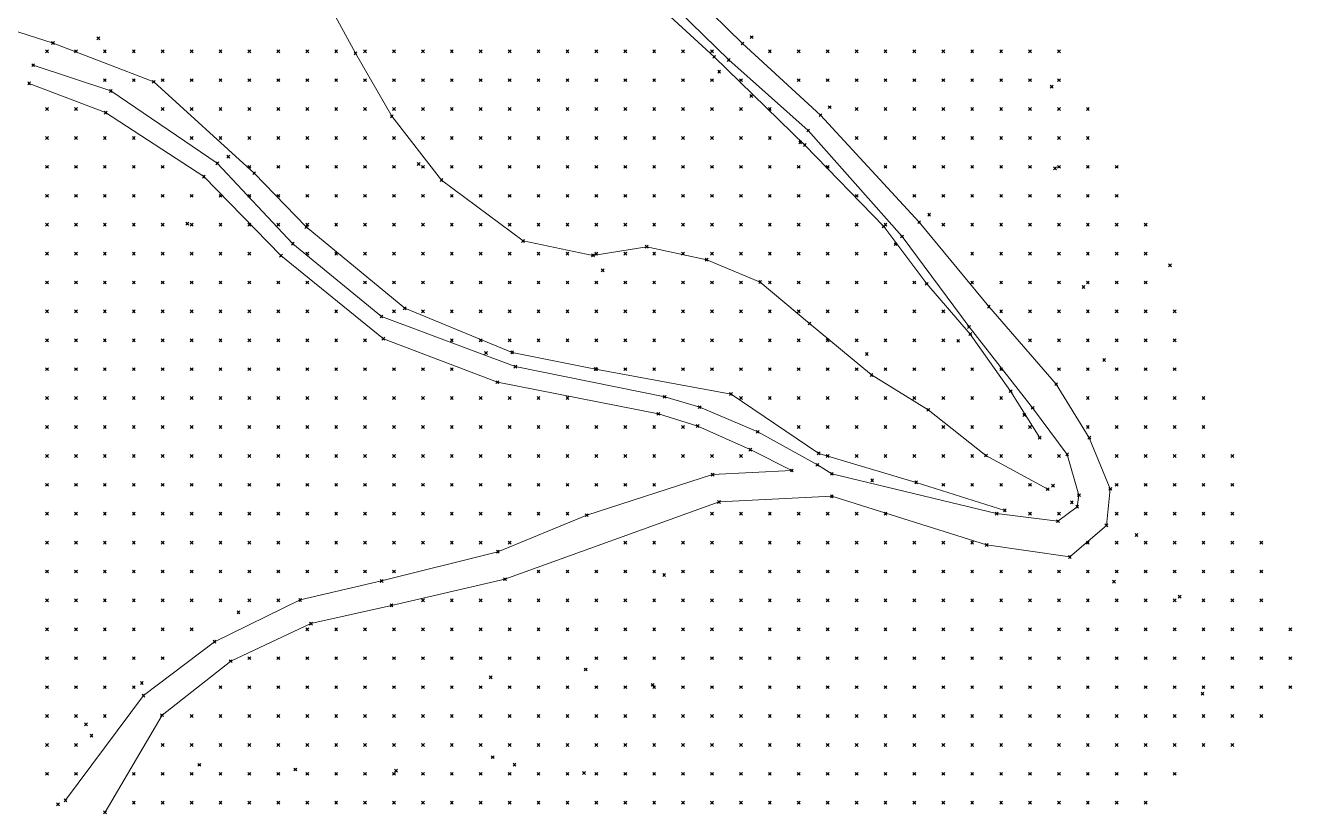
# Model space of a CAD drawing. Header units: metres. Extents: x 441556 to 446409, y 432338 to 461058.
# Drawn here: x 444885.1 to 445016.5, y 440485.5 to 440567.3 of the extents above; entities that cross this region are included whole.
import ezdxf

# ---------------------------------------------------------------- set-up
doc = ezdxf.new("R2010")
doc.units = ezdxf.units.M
doc.header["$MEASUREMENT"] = 0
doc.header["$PDMODE"] = 35
doc.header["$PDSIZE"] = 0.15
for name, color, linetype, lineweight in [('DTM-BRE-RevN_GRP_DRUM PIATRA', 2, 'Continuous', 0), ('DTM-BRE-RevN_GRP_TALUZ JOS', 2, 'Continuous', 0), ('DTM-BRE-RevN_GRP_TALUZ SUS', 2, 'Continuous', 0), ('DTM-NOK-RevN_LIDAR_co_lidar', 91, 'Continuous', 0), ('DTM-NOK-RevN_RTK', 32, 'Continuous', 0)]:
    doc.layers.add(name, color=color, linetype=linetype, lineweight=lineweight)

msp = doc.modelspace()

# ---------------------------------------------------------------- linework, layer by layer
at = {"layer": 'DTM-BRE-RevN_GRP_DRUM PIATRA'}
for p, q in [((444959.511, 440565.456, 402.762), (444951.606, 440573.229, 403.711)), ((444958.089, 440563.747, 402.652), (444950.11, 440571.562, 403.634)), ((444967.612, 440558.019, 401.572), (444959.511, 440565.456, 402.762)), ((444966.326, 440556.428, 401.479), (444958.089, 440563.747, 402.652)), ((444885.93, 440563.214, 389.221), (444893.983, 440560.537, 390.831)), ((444885.51, 440561.315, 389.415), (444893.443, 440558.292, 390.961)), ((444893.983, 440560.537, 390.831), (444905.028, 440553.027, 393.722)), ((444893.443, 440558.292, 390.961), (444903.637, 440551.639, 393.848)), ((444977.84, 440546.919, 400.774), (444967.612, 440558.019, 401.572)), ((444976.072, 440545.432, 400.728), (444966.326, 440556.428, 401.479)), ((444905.028, 440553.027, 393.722), (444912.86, 440544.684, 395.784)), ((444903.637, 440551.639, 393.848), (444911.627, 440543.441, 395.866)), ((444985.076, 440538.151, 400.563), (444977.84, 440546.919, 400.774)), ((444983.015, 440536.046, 400.607), (444976.072, 440545.432, 400.728)), ((444912.86, 440544.684, 395.784), (444922.069, 440537.126, 396.218)), ((444911.627, 440543.441, 395.866), (444922.264, 440534.821, 396.385)), ((444992.055, 440530.11, 400.904), (444985.076, 440538.151, 400.563)), ((444922.069, 440537.126, 396.218), (444935.943, 440531.927, 397.954)), ((444989.613, 440527.647, 400.793), (444983.015, 440536.046, 400.607)), ((444922.264, 440534.821, 396.385), (444934.092, 440530.309, 398)), ((444935.943, 440531.927, 397.954), (444951.444, 440528.792, 399.556)), ((444934.092, 440530.309, 398), (444950.79, 440527.021, 399.794)), ((444995.498, 440524.545, 400.795), (444992.055, 440530.11, 400.904)), ((444951.444, 440528.792, 399.556), (444955.08, 440527.714, 400.046)), ((444950.79, 440527.021, 399.794), (444954.876, 440525.753, 400.523)), ((444955.08, 440527.714, 400.046), (444961.098, 440525.16, 401.545)), ((444993.193, 440522.817, 400.515), (444989.613, 440527.647, 400.793)), ((444954.876, 440525.753, 400.523), (444960.322, 440523.311, 401.68)), ((444961.098, 440525.16, 401.545), (444967.289, 440521.733, 402.751)), ((444997.673, 440519.241, 400.622), (444995.498, 440524.545, 400.795)), ((444960.322, 440523.311, 401.68), (444964.638, 440521.151, 402.813)), ((444967.289, 440521.733, 402.751), (444968.783, 440520.798, 402.643)), ((444994.42, 440518.585, 400.35), (444993.193, 440522.817, 400.515)), ((444956.417, 440520.722, 404.07), (444943.355, 440516.507, 406.13)), ((444964.638, 440521.151, 402.813), (444956.417, 440520.722, 404.07)), ((444968.783, 440520.798, 402.643), (444985.874, 440516.675, 401.016)), ((444997.272, 440515.445, 400.407), (444997.673, 440519.241, 400.622)), ((444934.873, 440509.867, 408.362), (444957.089, 440517.879, 403.943)), ((444957.089, 440517.879, 403.943), (444968.785, 440518.468, 402.725)), ((444968.785, 440518.468, 402.725), (444984.84, 440513.423, 401.082)), ((444994.239, 440517.382, 400.194), (444994.42, 440518.585, 400.35)), ((444943.355, 440516.507, 406.13), (444934.136, 440512.718, 408.028)), ((444985.874, 440516.675, 401.016), (444992.239, 440515.887, 400.411)), ((444992.239, 440515.887, 400.411), (444994.239, 440517.382, 400.194)), ((444993.48, 440512.172, 400.372), (444997.272, 440515.445, 400.407)), ((444934.136, 440512.718, 408.028), (444922.079, 440509.689, 409.963)), ((444984.84, 440513.423, 401.082), (444993.48, 440512.172, 400.372)), ((444923.1, 440507.149, 409.997), (444934.873, 440509.867, 408.362)), ((444922.079, 440509.689, 409.963), (444913.625, 440507.711, 411.486)), ((444913.625, 440507.711, 411.486), (444904.743, 440503.376, 413.269)), ((444914.74, 440505.259, 411.481), (444923.1, 440507.149, 409.997)), ((444906.42, 440501.363, 413.112), (444914.74, 440505.259, 411.481)), ((444904.743, 440503.376, 413.269), (444897.37, 440497.787, 414.903)), ((444899.297, 440495.755, 414.739), (444906.42, 440501.363, 413.112)), ((444897.37, 440497.787, 414.903), (444889.283, 440486.925, 417.636)), ((444893.384, 440485.681, 416.811), (444899.297, 440495.755, 414.739))]:
    msp.add_line(p, q, dxfattribs=at)
at = {"layer": 'DTM-BRE-RevN_GRP_TALUZ JOS'}
for p, q in [((444915.885, 440570.853, 379.949), (444919.364, 440564.446, 381.578)), ((444919.364, 440564.446, 381.578), (444923.133, 440557.903, 382.447)), ((444923.133, 440557.903, 382.447), (444928.291, 440551.291, 383.292)), ((444928.291, 440551.291, 383.292), (444936.753, 440544.964, 385.693)), ((444936.753, 440544.964, 385.693), (444943.996, 440543.472, 386.146)), ((444943.996, 440543.472, 386.146), (444949.578, 440544.367, 388.323)), ((444949.578, 440544.367, 388.323), (444955.808, 440543.023, 389.079)), ((444955.808, 440543.023, 389.079), (444961.346, 440540.702, 389.721)), ((444961.346, 440540.702, 389.721), (444966.472, 440536.405, 390.902)), ((444966.472, 440536.405, 390.902), (444972.904, 440531.06, 392.616)), ((444972.904, 440531.06, 392.616), (444978.788, 440527.442, 393.763)), ((444978.788, 440527.442, 393.763), (444984.768, 440522.7, 396.445)), ((444984.768, 440522.7, 396.445), (444991.18, 440519.204, 399.587))]:
    msp.add_line(p, q, dxfattribs=at)
at = {"layer": 'DTM-BRE-RevN_GRP_TALUZ SUS'}
for p, q in [((444947.913, 440572.023, 403.592), (444956.577, 440564.073, 402.645)), ((444882.713, 440567.19, 387.686), (444887.985, 440565.509, 388.924)), ((444887.985, 440565.509, 388.924), (444898.439, 440561.482, 391.13)), ((444956.577, 440564.073, 402.645), (444965.983, 440554.919, 401.47)), ((444898.439, 440561.482, 391.13), (444908.855, 440552.001, 393.894)), ((444965.983, 440554.919, 401.47), (444974.162, 440546.463, 400.447)), ((444908.855, 440552.001, 393.894), (444914.261, 440546.419, 394.532)), ((444914.261, 440546.419, 394.532), (444924.474, 440537.983, 394.287)), ((444974.162, 440546.463, 400.447), (444978.634, 440540.522, 400.279)), ((444978.634, 440540.522, 400.279), (444983.151, 440535.304, 400.35)), ((444924.474, 440537.983, 394.287), (444935.619, 440533.404, 397.075)), ((444983.151, 440535.304, 400.35), (444987.329, 440529.379, 400.368)), ((444935.619, 440533.404, 397.075), (444944.267, 440531.673, 398.357)), ((444944.267, 440531.673, 398.357), (444958.33, 440529.078, 399.92)), ((444958.33, 440529.078, 399.92), (444967.424, 440522.924, 402.45)), ((444987.329, 440529.379, 400.368), (444990.347, 440524.545, 400.55)), ((444967.424, 440522.924, 402.45), (444977.53, 440519.915, 401.611)), ((444977.53, 440519.915, 401.611), (444986.731, 440517.004, 400.543))]:
    msp.add_line(p, q, dxfattribs=at)
at = {"layer": 'DTM-NOK-RevN_LIDAR_co_lidar'}
for p in [(444892.694, 440566.005, 389.388), (444887.368, 440564.652, 388.984), (444890.367, 440564.652, 389.458), (444893.367, 440564.652, 389.813), (444896.366, 440564.652, 390.023), (444899.365, 440564.652, 390.015), (444902.365, 440564.652, 389.768), (444905.364, 440564.652, 389.08), (444908.363, 440564.652, 388.02), (444911.363, 440564.652, 386.927), (444914.362, 440564.652, 385.325), (444917.361, 440564.652, 383.138), (444920.361, 440564.652, 382.344), (444923.36, 440564.652, 384.307), (444926.36, 440564.652, 387.52), (444929.359, 440564.652, 390.337), (444932.358, 440564.652, 392.293), (444935.358, 440564.652, 393.526), (444938.357, 440564.652, 394.948), (444941.356, 440564.652, 396.948), (444944.356, 440564.652, 397.559), (444947.355, 440564.652, 399.14), (444950.354, 440564.652, 400.357), (444953.354, 440564.652, 401.728), (444956.353, 440564.652, 402.526), (444962.352, 440564.652, 403.532), (444965.351, 440564.652, 404.814), (444968.35, 440564.652, 406.126), (444971.35, 440564.652, 407.231), (444974.349, 440564.652, 408.167), (444977.348, 440564.652, 409.143), (444980.348, 440564.652, 410.189), (444983.347, 440564.652, 411.406), (444986.346, 440564.652, 412.741), (444989.346, 440564.652, 413.916), (444992.345, 440564.652, 414.909), (444893.367, 440561.652, 390.428), (444896.366, 440561.652, 390.867), (444899.365, 440561.652, 391.043), (444902.365, 440561.652, 390.969), (444905.364, 440561.652, 390.524), (444908.363, 440561.652, 389.875), (444911.363, 440561.652, 388.945), (444914.362, 440561.652, 387.014), (444917.361, 440561.652, 384.329), (444920.361, 440561.652, 382.874), (444923.36, 440561.652, 384.153), (444926.36, 440561.652, 387.01), (444929.359, 440561.652, 389.365), (444932.358, 440561.652, 391.049), (444935.358, 440561.652, 392.174), (444938.357, 440561.652, 393.708), (444941.356, 440561.652, 394.792), (444944.356, 440561.652, 396.241), (444947.355, 440561.652, 397.519), (444950.354, 440561.652, 399.123), (444953.354, 440561.652, 400.378), (444956.353, 440561.652, 401.749), (444959.352, 440561.652, 402.203), (444965.351, 440561.652, 402.754), (444968.35, 440561.652, 404.258), (444971.35, 440561.652, 405.592), (444974.349, 440561.652, 406.558), (444977.348, 440561.652, 407.332), (444980.348, 440561.652, 408.458), (444983.347, 440561.652, 409.875), (444986.346, 440561.652, 411.066), (444989.346, 440561.652, 412.192), (444992.345, 440561.652, 413.313), (444960.427, 440560.017, 402.259), (444887.368, 440558.653, 390.438), (444890.367, 440558.653, 390.662), (444899.365, 440558.653, 391.828), (444902.365, 440558.653, 391.985), (444905.364, 440558.653, 391.774), (444908.363, 440558.653, 391.239), (444911.363, 440558.653, 390.326), (444914.362, 440558.653, 388.454), (444917.361, 440558.653, 385.828), (444920.361, 440558.653, 383.487), (444923.36, 440558.653, 383.359), (444926.36, 440558.653, 385.97), (444929.359, 440558.653, 388.271), (444932.358, 440558.653, 389.969), (444935.358, 440558.653, 391.223), (444938.357, 440558.653, 392.45), (444941.356, 440558.653, 394.77), (444944.356, 440558.653, 395.44), (444947.355, 440558.653, 396.876), (444950.354, 440558.653, 398.571), (444953.354, 440558.653, 399.095), (444956.353, 440558.653, 400.509), (444959.352, 440558.653, 401.707), (444962.352, 440558.653, 401.798), (444971.35, 440558.653, 403.622), (444974.349, 440558.653, 404.919), (444977.348, 440558.653, 405.918), (444980.348, 440558.653, 407.08), (444983.347, 440558.653, 408.397), (444986.346, 440558.653, 409.572), (444989.346, 440558.653, 410.514), (444992.345, 440558.653, 411.506), (444995.344, 440558.653, 412.825), (444887.368, 440555.654, 391.369), (444890.367, 440555.654, 391.62), (444893.367, 440555.654, 391.91), (444896.366, 440555.654, 392.022), (444902.365, 440555.654, 392.779), (444905.364, 440555.654, 392.789), (444908.363, 440555.654, 392.355), (444911.363, 440555.654, 391.482), (444914.362, 440555.654, 389.707), (444917.361, 440555.654, 387.326), (444920.361, 440555.654, 384.738), (444923.36, 440555.654, 383.086), (444926.36, 440555.654, 383.982), (444929.359, 440555.654, 386.392), (444932.358, 440555.654, 388.957), (444935.358, 440555.654, 390.27), (444938.357, 440555.654, 391.724), (444941.356, 440555.654, 393.151), (444944.356, 440555.654, 394.421), (444947.355, 440555.654, 395.731), (444950.354, 440555.654, 396.922), (444953.354, 440555.654, 397.646), (444956.353, 440555.654, 398.707), (444959.352, 440555.654, 399.626), (444962.352, 440555.654, 400.979), (444971.35, 440555.654, 402.206), (444974.349, 440555.654, 403.352), (444977.348, 440555.654, 404.548), (444980.348, 440555.654, 405.913), (444983.347, 440555.654, 407.025), (444986.346, 440555.654, 407.895), (444989.346, 440555.654, 408.847), (444992.345, 440555.654, 409.943), (444995.344, 440555.654, 411.276), (444906.163, 440553.713, 393.533), (444925.909, 440552.949, 383.283), (444887.368, 440552.654, 392.106), (444890.367, 440552.654, 392.585), (444893.367, 440552.654, 392.884), (444896.366, 440552.654, 393.147), (444899.365, 440552.654, 393.367), (444908.363, 440552.654, 393.501), (444911.363, 440552.654, 392.761), (444914.362, 440552.654, 391.417), (444917.361, 440552.654, 389.396), (444920.361, 440552.654, 386.935), (444923.36, 440552.654, 384.775), (444926.36, 440552.654, 383.719), (444929.359, 440552.654, 384.502), (444932.358, 440552.654, 386.865), (444935.358, 440552.654, 388.954), (444938.357, 440552.654, 390.544), (444941.356, 440552.654, 391.974), (444944.356, 440552.654, 393.287), (444947.355, 440552.654, 394.008), (444950.354, 440552.654, 395.247), (444953.354, 440552.654, 396.064), (444956.353, 440552.654, 396.974), (444959.352, 440552.654, 397.67), (444962.352, 440552.654, 398.4), (444965.351, 440552.654, 399.979), (444968.35, 440552.654, 400.751), (444974.349, 440552.654, 401.625), (444977.348, 440552.654, 402.706), (444980.348, 440552.654, 403.902), (444983.347, 440552.654, 405.209), (444986.346, 440552.654, 406.407), (444989.346, 440552.654, 407.342), (444992.345, 440552.654, 408.304), (444995.344, 440552.654, 409.459), (444998.344, 440552.654, 411.331), (444887.368, 440549.655, 393.228), (444890.367, 440549.655, 393.666), (444893.367, 440549.655, 394.027), (444896.366, 440549.655, 394.189), (444899.365, 440549.655, 394.525), (444902.365, 440549.655, 394.81), (444905.364, 440549.655, 394.702), (444908.363, 440549.655, 394.508), (444911.363, 440549.655, 393.944), (444914.362, 440549.655, 392.84), (444917.361, 440549.655, 391.327), (444920.361, 440549.655, 389.069), (444923.36, 440549.655, 386.517), (444926.36, 440549.655, 385.098), (444929.359, 440549.655, 384.766), (444932.358, 440549.655, 384.988), (444935.358, 440549.655, 386.306), (444938.357, 440549.655, 388.056), (444941.356, 440549.655, 390.642), (444944.356, 440549.655, 391.9), (444947.355, 440549.655, 392.621), (444950.354, 440549.655, 392.953), (444953.354, 440549.655, 393.928), (444956.353, 440549.655, 394.779), (444959.352, 440549.655, 395.717), (444962.352, 440549.655, 396.493), (444965.351, 440549.655, 397.399), (444968.35, 440549.655, 398.947), (444971.35, 440549.655, 400.24), (444977.348, 440549.655, 401.465), (444980.348, 440549.655, 402.668), (444983.347, 440549.655, 404.016), (444986.346, 440549.655, 405.083), (444989.346, 440549.655, 406.053), (444992.345, 440549.655, 407.151), (444995.344, 440549.655, 408.427), (444998.344, 440549.655, 410.053), (444887.368, 440546.656, 394.748), (444890.367, 440546.656, 395.16), (444893.367, 440546.656, 395.518), (444896.366, 440546.656, 395.646), (444899.365, 440546.656, 395.763), (444902.365, 440546.656, 395.898), (444905.364, 440546.656, 395.909), (444908.363, 440546.656, 395.462), (444911.363, 440546.656, 395.071), (444914.362, 440546.656, 394.214), (444917.361, 440546.656, 392.695), (444920.361, 440546.656, 390.747), (444923.36, 440546.656, 388.848), (444926.36, 440546.656, 387.762), (444929.359, 440546.656, 386.677), (444932.358, 440546.656, 385.826), (444935.358, 440546.656, 385.372), (444938.357, 440546.656, 386.251), (444941.356, 440546.656, 388.178), (444944.356, 440546.656, 389.59), (444947.355, 440546.656, 389.903), (444950.354, 440546.656, 390.379), (444953.354, 440546.656, 391.416), (444956.353, 440546.656, 392.143), (444959.352, 440546.656, 393.062), (444962.352, 440546.656, 394.221), (444965.351, 440546.656, 395.567), (444968.35, 440546.656, 397.061), (444971.35, 440546.656, 398.752), (444974.349, 440546.656, 400.064), (444980.348, 440546.656, 401.219), (444983.347, 440546.656, 402.491), (444986.346, 440546.656, 403.892), (444989.346, 440546.656, 404.964), (444992.345, 440546.656, 406.166), (444995.344, 440546.656, 407.787), (444998.344, 440546.656, 409.241), (445001.343, 440546.656, 410.782), (444887.368, 440543.656, 396.029), (444890.367, 440543.656, 396.243), (444893.367, 440543.656, 396.327), (444896.366, 440543.656, 396.426), (444899.365, 440543.656, 396.5), (444902.365, 440543.656, 396.575), (444905.364, 440543.656, 396.623), (444908.363, 440543.656, 396.323), (444914.362, 440543.656, 395.129), (444917.361, 440543.656, 393.583), (444920.361, 440543.656, 391.861), (444923.36, 440543.656, 390.996), (444926.36, 440543.656, 390.826), (444929.359, 440543.656, 390.102), (444932.358, 440543.656, 388.266), (444935.358, 440543.656, 387.246), (444938.357, 440543.656, 386.41), (444941.356, 440543.656, 386.625), (444944.356, 440543.656, 387.208), (444947.355, 440543.656, 388.385), (444950.354, 440543.656, 388.732), (444953.354, 440543.656, 389.404), (444956.353, 440543.656, 389.77), (444959.352, 440543.656, 390.331), (444962.352, 440543.656, 391.64), (444965.351, 440543.656, 393.143), (444968.35, 440543.656, 394.836), (444971.35, 440543.656, 396.724), (444974.349, 440543.656, 398.55), (444983.347, 440543.656, 401.611), (444986.346, 440543.656, 403.141), (444989.346, 440543.656, 404.428), (444992.345, 440543.656, 405.766), (444995.344, 440543.656, 407.216), (444998.344, 440543.656, 408.736), (445001.343, 440543.656, 410.27), (444945.02, 440541.922, 387.211), (444887.368, 440540.657, 397.43), (444890.367, 440540.657, 397.504), (444893.367, 440540.657, 397.435), (444896.366, 440540.657, 397.486), (444899.365, 440540.657, 397.459), (444902.365, 440540.657, 397.412), (444905.364, 440540.657, 397.366), (444908.363, 440540.657, 397.235), (444911.363, 440540.657, 396.7), (444914.362, 440540.657, 395.945), (444920.361, 440540.657, 393.853), (444923.36, 440540.657, 392.991), (444926.36, 440540.657, 392.755), (444929.359, 440540.657, 392.238), (444932.358, 440540.657, 391.53), (444935.358, 440540.657, 390.641), (444938.357, 440540.657, 389.337), (444941.356, 440540.657, 388.229), (444944.356, 440540.657, 388.197), (444947.355, 440540.657, 389.28), (444950.354, 440540.657, 390.158), (444953.354, 440540.657, 390.351), (444956.353, 440540.657, 390.518), (444959.352, 440540.657, 390.545), (444962.352, 440540.657, 390.485), (444965.351, 440540.657, 391.082), (444968.35, 440540.657, 392.805), (444971.35, 440540.657, 394.666), (444974.349, 440540.657, 396.857), (444977.348, 440540.657, 399.069), (444983.347, 440540.657, 400.873), (444986.346, 440540.657, 402.065), (444989.346, 440540.657, 403.677), (444992.345, 440540.657, 405.325), (444995.344, 440540.657, 406.895), (444998.344, 440540.657, 408.327), (445001.343, 440540.657, 409.735), (444887.368, 440537.658, 399.138), (444890.367, 440537.658, 398.931), (444893.367, 440537.658, 398.746), (444896.366, 440537.658, 398.715), (444899.365, 440537.658, 398.608), (444902.365, 440537.658, 398.416), (444905.364, 440537.658, 398.274), (444908.363, 440537.658, 398.19), (444911.363, 440537.658, 398.091), (444914.362, 440537.658, 397.34), (444917.361, 440537.658, 396.241), (444923.36, 440537.658, 395.098), (444926.36, 440537.658, 394.547), (444929.359, 440537.658, 394.025), (444932.358, 440537.658, 393.747), (444935.358, 440537.658, 393.408), (444938.357, 440537.658, 392.562), (444941.356, 440537.658, 391.163), (444944.356, 440537.658, 391.393), (444947.355, 440537.658, 391.589), (444950.354, 440537.658, 392.56), (444953.354, 440537.658, 392.836), (444956.353, 440537.658, 392.93), (444959.352, 440537.658, 392.78), (444962.352, 440537.658, 391.912), (444965.351, 440537.658, 391.099), (444968.35, 440537.658, 391.705), (444971.35, 440537.658, 393.654), (444974.349, 440537.658, 396.123), (444977.348, 440537.658, 398.442), (444980.348, 440537.658, 399.913), (444986.346, 440537.658, 401.16), (444989.346, 440537.658, 402.596), (444992.345, 440537.658, 404.504), (444995.344, 440537.658, 406.374), (444998.344, 440537.658, 407.739), (445001.343, 440537.658, 409.047), (445004.342, 440537.658, 410.171), (444887.368, 440534.658, 400.7), (444890.367, 440534.658, 400.328), (444893.367, 440534.658, 400.089), (444896.366, 440534.658, 399.954), (444899.365, 440534.658, 399.692), (444902.365, 440534.658, 399.526), (444905.364, 440534.658, 399.403), (444908.363, 440534.658, 399.346), (444911.363, 440534.658, 399.241), (444914.362, 440534.658, 398.863), (444917.361, 440534.658, 398.101), (444920.361, 440534.658, 397.138), (444929.359, 440534.658, 396.062), (444932.358, 440534.658, 395.941), (444935.358, 440534.658, 395.7), (444938.357, 440534.658, 395.366), (444941.356, 440534.658, 394.556), (444944.356, 440534.658, 394.48), (444947.355, 440534.658, 394.263), (444950.354, 440534.658, 395.104), (444953.354, 440534.658, 395.217), (444956.353, 440534.658, 395.337), (444959.352, 440534.658, 395.285), (444962.352, 440534.658, 394.445), (444965.351, 440534.658, 392.918), (444968.35, 440534.658, 391.975), (444971.35, 440534.658, 392.622), (444974.349, 440534.658, 394.837), (444977.348, 440534.658, 397.158), (444980.348, 440534.658, 399.082), (444989.346, 440534.658, 401.365), (444992.345, 440534.658, 402.863), (444995.344, 440534.658, 404.911), (444998.344, 440534.658, 406.589), (445001.343, 440534.658, 408.191), (445004.342, 440534.658, 409.358), (444932.902, 440533.35, 397.302), (444972.411, 440533.232, 392.455), (444887.368, 440531.659, 401.989), (444890.367, 440531.659, 401.729), (444893.367, 440531.659, 401.351), (444896.366, 440531.659, 401.015), (444899.365, 440531.659, 400.792), (444902.365, 440531.659, 400.828), (444905.364, 440531.659, 400.801), (444908.363, 440531.659, 400.68), (444911.363, 440531.659, 400.453), (444914.362, 440531.659, 400.163), (444917.361, 440531.659, 399.683), (444920.361, 440531.659, 399.042), (444923.36, 440531.659, 398.432), (444926.36, 440531.659, 397.874), (444929.359, 440531.659, 397.561), (444944.356, 440531.659, 397.13), (444947.355, 440531.659, 397.195), (444950.354, 440531.659, 397.516), (444953.354, 440531.659, 397.534), (444956.353, 440531.659, 397.427), (444959.352, 440531.659, 397.465), (444962.352, 440531.659, 396.905), (444965.351, 440531.659, 395.78), (444968.35, 440531.659, 393.99), (444971.35, 440531.659, 392.951), (444974.349, 440531.659, 393.769), (444977.348, 440531.659, 395.62), (444980.348, 440531.659, 397.636), (444983.347, 440531.659, 399.357), (444986.346, 440531.659, 400.323), (444992.345, 440531.659, 401.611), (444995.344, 440531.659, 403.263), (444998.344, 440531.659, 405.037), (445001.343, 440531.659, 407.024), (445004.342, 440531.659, 408.649), (444887.368, 440528.66, 403.202), (444890.367, 440528.66, 402.951), (444893.367, 440528.66, 402.641), (444896.366, 440528.66, 402.413), (444899.365, 440528.66, 402.392), (444902.365, 440528.66, 402.373), (444905.364, 440528.66, 402.266), (444908.363, 440528.66, 402.072), (444911.363, 440528.66, 401.828), (444914.362, 440528.66, 401.498), (444917.361, 440528.66, 401.059), (444920.361, 440528.66, 400.72), (444923.36, 440528.66, 400.373), (444926.36, 440528.66, 399.852), (444929.359, 440528.66, 399.65), (444932.358, 440528.66, 399.452), (444935.358, 440528.66, 399.085), (444938.357, 440528.66, 398.932), (444941.356, 440528.66, 398.676), (444959.352, 440528.66, 399.464), (444962.352, 440528.66, 399.15), (444965.351, 440528.66, 398.233), (444968.35, 440528.66, 396.595), (444971.35, 440528.66, 394.889), (444974.349, 440528.66, 394.087), (444977.348, 440528.66, 394.478), (444980.348, 440528.66, 395.626), (444983.347, 440528.66, 397.301), (444986.346, 440528.66, 399.219), (444995.344, 440528.66, 401.906), (444998.344, 440528.66, 403.557), (445001.343, 440528.66, 405.761), (445004.342, 440528.66, 407.794), (445007.342, 440528.66, 409.033), (444887.368, 440525.66, 404.412), (444890.367, 440525.66, 404.296), (444893.367, 440525.66, 404.336), (444896.366, 440525.66, 404.298), (444899.365, 440525.66, 404.142), (444902.365, 440525.66, 403.912), (444905.364, 440525.66, 403.694), (444908.363, 440525.66, 403.489), (444911.363, 440525.66, 403.27), (444914.362, 440525.66, 403.003), (444917.361, 440525.66, 402.651), (444920.361, 440525.66, 402.293), (444923.36, 440525.66, 401.965), (444926.36, 440525.66, 401.665), (444929.359, 440525.66, 401.578), (444932.358, 440525.66, 401.525), (444935.358, 440525.66, 401.18), (444938.357, 440525.66, 400.801), (444941.356, 440525.66, 400.571), (444944.356, 440525.66, 400.51), (444947.355, 440525.66, 400.573), (444950.354, 440525.66, 400.794), (444953.354, 440525.66, 400.524), (444965.351, 440525.66, 400.322), (444968.35, 440525.66, 399.182), (444971.35, 440525.66, 397.429), (444974.349, 440525.66, 395.893), (444977.348, 440525.66, 395.149), (444980.348, 440525.66, 395.048), (444983.347, 440525.66, 395.914), (444986.346, 440525.66, 397.905), (444989.346, 440525.66, 399.829), (444995.344, 440525.66, 401.032), (444998.344, 440525.66, 402.255), (445001.343, 440525.66, 404.435), (445004.342, 440525.66, 406.634), (445007.342, 440525.66, 408.074), (444887.368, 440522.661, 405.841), (444890.367, 440522.661, 406.122), (444893.367, 440522.661, 406.164), (444896.366, 440522.661, 406.012), (444899.365, 440522.661, 405.698), (444902.365, 440522.661, 405.407), (444905.364, 440522.661, 405.166), (444908.363, 440522.661, 404.977), (444911.363, 440522.661, 404.769), (444914.362, 440522.661, 404.533), (444917.361, 440522.661, 404.211), (444920.361, 440522.661, 403.818), (444923.36, 440522.661, 403.53), (444926.36, 440522.661, 403.313), (444929.359, 440522.661, 403.08), (444932.358, 440522.661, 403.017), (444935.358, 440522.661, 402.954), (444938.357, 440522.661, 402.833), (444941.356, 440522.661, 402.863), (444944.356, 440522.661, 403.132), (444947.355, 440522.661, 403.057), (444950.354, 440522.661, 403.202), (444953.354, 440522.661, 402.67), (444956.353, 440522.661, 402.328), (444959.352, 440522.661, 402.077), (444968.35, 440522.661, 401.48), (444971.35, 440522.661, 400.383), (444974.349, 440522.661, 399.2), (444977.348, 440522.661, 398.195), (444980.348, 440522.661, 397.306), (444983.347, 440522.661, 396.802), (444986.346, 440522.661, 397.278), (444989.346, 440522.661, 398.875), (444992.345, 440522.661, 400.347), (444998.344, 440522.661, 401.238), (445001.343, 440522.661, 403.139), (445004.342, 440522.661, 405.33), (445007.342, 440522.661, 406.986), (445010.341, 440522.661, 408.483), (444887.368, 440519.662, 407.738), (444890.367, 440519.662, 407.879), (444893.367, 440519.662, 407.697), (444896.366, 440519.662, 407.432), (444899.365, 440519.662, 407.169), (444902.365, 440519.662, 406.913), (444905.364, 440519.662, 406.691), (444908.363, 440519.662, 406.46), (444911.363, 440519.662, 406.272), (444914.362, 440519.662, 406.034), (444917.361, 440519.662, 405.726), (444920.361, 440519.662, 405.388), (444923.36, 440519.662, 405.064), (444926.36, 440519.662, 404.817), (444929.359, 440519.662, 404.561), (444932.358, 440519.662, 404.42), (444935.358, 440519.662, 404.312), (444938.357, 440519.662, 404.554), (444941.356, 440519.662, 404.912), (444944.356, 440519.662, 405.037), (444947.355, 440519.662, 404.691), (444950.354, 440519.662, 404.593), (444980.348, 440519.662, 400.166), (444983.347, 440519.662, 399.153), (444986.346, 440519.662, 398.448), (444989.346, 440519.662, 398.968), (444998.344, 440519.662, 400.625), (445001.343, 440519.662, 401.942), (445004.342, 440519.662, 404.063), (445007.342, 440519.662, 405.844), (445010.341, 440519.662, 407.649), (444887.368, 440516.662, 409.388), (444890.367, 440516.662, 409.19), (444893.367, 440516.662, 409.023), (444896.366, 440516.662, 408.848), (444899.365, 440516.662, 408.577), (444902.365, 440516.662, 408.34), (444905.364, 440516.662, 408.125), (444908.363, 440516.662, 407.89), (444911.363, 440516.662, 407.724), (444914.362, 440516.662, 407.523), (444917.361, 440516.662, 407.288), (444920.361, 440516.662, 407.062), (444923.36, 440516.662, 406.72), (444926.36, 440516.662, 406.315), (444929.359, 440516.662, 406.043), (444932.358, 440516.662, 405.948), (444935.358, 440516.662, 405.833), (444938.357, 440516.662, 406.085), (444941.356, 440516.662, 406.304), (444956.353, 440516.662, 404.612), (444959.352, 440516.662, 404.343), (444962.352, 440516.662, 404.315), (444965.351, 440516.662, 404.289), (444968.35, 440516.662, 404.034), (444971.35, 440516.662, 403.508), (444974.349, 440516.662, 402.722), (444989.346, 440516.662, 400.039), (444992.345, 440516.662, 400.004), (444998.344, 440516.662, 400.321), (445001.343, 440516.662, 401.076), (445004.342, 440516.662, 403.003), (445007.342, 440516.662, 404.642), (445010.341, 440516.662, 406.602), (444887.368, 440513.663, 410.334), (444890.367, 440513.663, 410.41), (444893.367, 440513.663, 410.316), (444896.366, 440513.663, 410.224), (444899.365, 440513.663, 409.946), (444902.365, 440513.663, 409.705), (444905.364, 440513.663, 409.512), (444908.363, 440513.663, 409.335), (444911.363, 440513.663, 409.172), (444914.362, 440513.663, 409.029), (444917.361, 440513.663, 408.844), (444920.361, 440513.663, 408.681), (444923.36, 440513.663, 408.474), (444926.36, 440513.663, 408.013), (444929.359, 440513.663, 407.621), (444932.358, 440513.663, 407.413), (444935.358, 440513.663, 407.178), (444947.355, 440513.663, 406.316), (444950.354, 440513.663, 406.638), (444953.354, 440513.663, 407.051), (444956.353, 440513.663, 406.78), (444959.352, 440513.663, 406.617), (444962.352, 440513.663, 406.777), (444965.351, 440513.663, 406.772), (444968.35, 440513.663, 406.426), (444971.35, 440513.663, 405.903), (444974.349, 440513.663, 404.84), (444977.348, 440513.663, 403.582), (444980.348, 440513.663, 402.674), (444983.347, 440513.663, 401.938), (444995.344, 440513.663, 400.145), (444998.344, 440513.663, 400.221), (445001.343, 440513.663, 400.736), (445004.342, 440513.663, 402.172), (445007.342, 440513.663, 403.547), (445010.341, 440513.663, 405.381), (445013.34, 440513.663, 406.856), (444887.368, 440510.664, 411.336), (444890.367, 440510.664, 411.598), (444893.367, 440510.664, 411.581), (444896.366, 440510.664, 411.523), (444899.365, 440510.664, 411.292), (444902.365, 440510.664, 411.078), (444905.364, 440510.664, 410.937), (444908.363, 440510.664, 410.782), (444911.363, 440510.664, 410.701), (444914.362, 440510.664, 410.525), (444917.361, 440510.664, 410.239), (444920.361, 440510.664, 409.974), (444923.36, 440510.664, 409.617), (444938.357, 440510.664, 407.692), (444941.356, 440510.664, 407.773), (444944.356, 440510.664, 407.995), (444947.355, 440510.664, 408.608), (444950.354, 440510.664, 409.278), (444953.354, 440510.664, 409.424), (444956.353, 440510.664, 409.412), (444959.352, 440510.664, 409.228), (444962.352, 440510.664, 408.881), (444965.351, 440510.664, 408.443), (444968.35, 440510.664, 408.127), (444971.35, 440510.664, 407.925), (444974.349, 440510.664, 407.327), (444977.348, 440510.664, 406.505), (444980.348, 440510.664, 405.606), (444983.347, 440510.664, 404.35), (444986.346, 440510.664, 402.811), (444989.346, 440510.664, 401.594), (444992.345, 440510.664, 400.966), (444995.344, 440510.664, 400.547), (444998.344, 440510.664, 400.435), (445001.343, 440510.664, 400.563), (445004.342, 440510.664, 401.297), (445007.342, 440510.664, 402.31), (445010.341, 440510.664, 404.034), (445013.34, 440510.664, 405.585), (444887.368, 440507.664, 412.315), (444890.367, 440507.664, 412.662), (444893.367, 440507.664, 412.665), (444896.366, 440507.664, 412.562), (444899.365, 440507.664, 412.404), (444902.365, 440507.664, 412.343), (444905.364, 440507.664, 412.148), (444908.363, 440507.664, 412.023), (444911.363, 440507.664, 411.883), (444926.36, 440507.664, 409.726), (444929.359, 440507.664, 409.518), (444932.358, 440507.664, 409.216), (444935.358, 440507.664, 409.348), (444938.357, 440507.664, 409.847), (444941.356, 440507.664, 410.376), (444944.356, 440507.664, 410.773), (444947.355, 440507.664, 411.03), (444950.354, 440507.664, 411.249), (444953.354, 440507.664, 411.182), (444956.353, 440507.664, 411.157), (444959.352, 440507.664, 410.858), (444962.352, 440507.664, 410.346), (444965.351, 440507.664, 409.973), (444968.35, 440507.664, 409.932), (444971.35, 440507.664, 409.853), (444974.349, 440507.664, 409.272), (444977.348, 440507.664, 408.554), (444980.348, 440507.664, 407.708), (444983.347, 440507.664, 406.6), (444986.346, 440507.664, 405.411), (444989.346, 440507.664, 404.191), (444992.345, 440507.664, 403.004), (444995.344, 440507.664, 402), (444998.344, 440507.664, 401.388), (445001.343, 440507.664, 400.82), (445004.342, 440507.664, 400.818), (445007.342, 440507.664, 401.139), (445010.341, 440507.664, 402.965), (445013.34, 440507.664, 405.05), (444887.368, 440504.665, 413.2), (444890.367, 440504.665, 413.457), (444893.367, 440504.665, 413.474), (444896.366, 440504.665, 413.394), (444899.365, 440504.665, 413.382), (444902.365, 440504.665, 413.304), (444914.362, 440504.665, 411.713), (444917.361, 440504.665, 411.48), (444920.361, 440504.665, 411.425), (444923.36, 440504.665, 411.6), (444926.36, 440504.665, 411.947), (444929.359, 440504.665, 411.958), (444932.358, 440504.665, 411.456), (444935.358, 440504.665, 411.936), (444938.357, 440504.665, 412.508), (444941.356, 440504.665, 412.705), (444944.356, 440504.665, 412.863), (444947.355, 440504.665, 412.986), (444950.354, 440504.665, 412.996), (444953.354, 440504.665, 412.698), (444956.353, 440504.665, 412.599), (444959.352, 440504.665, 412.111), (444962.352, 440504.665, 411.922), (444965.351, 440504.665, 411.958), (444968.35, 440504.665, 411.826), (444971.35, 440504.665, 411.633), (444974.349, 440504.665, 411.306), (444977.348, 440504.665, 410.644), (444980.348, 440504.665, 409.712), (444983.347, 440504.665, 408.666), (444986.346, 440504.665, 407.529), (444989.346, 440504.665, 406.411), (444992.345, 440504.665, 405.464), (444995.344, 440504.665, 404.47), (444998.344, 440504.665, 403.258), (445001.343, 440504.665, 402.234), (445004.342, 440504.665, 401.887), (445007.342, 440504.665, 401.475), (445010.341, 440504.665, 402.453), (445013.34, 440504.665, 404.163), (445016.34, 440504.665, 406.044), (444887.368, 440501.665, 413.99), (444890.367, 440501.665, 414.082), (444893.367, 440501.665, 414.353), (444896.366, 440501.665, 414.311), (444899.365, 440501.665, 414.346), (444908.363, 440501.665, 412.967), (444911.363, 440501.665, 412.987), (444914.362, 440501.665, 413.245), (444917.361, 440501.665, 413.619), (444920.361, 440501.665, 414.024), (444923.36, 440501.665, 414.403), (444926.36, 440501.665, 414.565), (444929.359, 440501.665, 414.245), (444932.358, 440501.665, 413.698), (444935.358, 440501.665, 413.786), (444938.357, 440501.665, 413.852), (444941.356, 440501.665, 413.871), (444944.356, 440501.665, 413.845), (444947.355, 440501.665, 413.81), (444950.354, 440501.665, 413.779), (444953.354, 440501.665, 413.772), (444956.353, 440501.665, 413.796), (444959.352, 440501.665, 413.855), (444962.352, 440501.665, 413.991), (444965.351, 440501.665, 413.996), (444968.35, 440501.665, 413.889), (444971.35, 440501.665, 413.67), (444974.349, 440501.665, 413.332), (444977.348, 440501.665, 412.707), (444980.348, 440501.665, 411.825), (444983.347, 440501.665, 410.893), (444986.346, 440501.665, 410.051), (444989.346, 440501.665, 409.203), (444992.345, 440501.665, 408.044), (444995.344, 440501.665, 406.636), (444998.344, 440501.665, 405.342), (445001.343, 440501.665, 404.333), (445004.342, 440501.665, 403.916), (445007.342, 440501.665, 402.898), (445010.341, 440501.665, 402.233), (445013.34, 440501.665, 403.631), (445016.34, 440501.665, 405.908), (444887.368, 440498.666, 414.571), (444890.367, 440498.666, 414.908), (444893.367, 440498.666, 415.529), (444896.366, 440498.666, 415.224), (444905.364, 440498.666, 414.002), (444908.363, 440498.666, 414.651), (444911.363, 440498.666, 415.32), (444914.362, 440498.666, 415.804), (444917.361, 440498.666, 415.998), (444920.361, 440498.666, 415.836), (444923.36, 440498.666, 415.647), (444926.36, 440498.666, 415.407), (444929.359, 440498.666, 415.095), (444932.358, 440498.666, 414.918), (444935.358, 440498.666, 414.827), (444938.357, 440498.666, 414.918), (444941.356, 440498.666, 414.947), (444944.356, 440498.666, 414.864), (444947.355, 440498.666, 414.753), (444950.354, 440498.666, 414.792), (444953.354, 440498.666, 414.963), (444956.353, 440498.666, 415.339), (444959.352, 440498.666, 415.752), (444962.352, 440498.666, 415.894), (444965.351, 440498.666, 415.873), (444968.35, 440498.666, 415.727), (444971.35, 440498.666, 415.392), (444974.349, 440498.666, 414.962), (444977.348, 440498.666, 414.404), (444980.348, 440498.666, 413.823), (444983.347, 440498.666, 413.079), (444986.346, 440498.666, 412.197), (444989.346, 440498.666, 411.402), (444992.345, 440498.666, 410.4), (444995.344, 440498.666, 409.248), (444998.344, 440498.666, 408.075), (445001.343, 440498.666, 406.968), (445004.342, 440498.666, 405.725), (445007.239, 440497.978, 404.85), (445007.342, 440498.666, 404.409), (445010.341, 440498.666, 402.667), (445013.34, 440498.666, 403.358), (445016.34, 440498.666, 405.747), (444887.368, 440495.667, 415.388), (444890.367, 440495.667, 415.679), (444893.367, 440495.667, 415.685), (444902.365, 440495.667, 415.155), (444905.364, 440495.667, 416.215), (444908.363, 440495.667, 417.065), (444911.363, 440495.667, 417.401), (444914.362, 440495.667, 417.264), (444917.361, 440495.667, 416.911), (444920.361, 440495.667, 416.599), (444923.36, 440495.667, 416.378), (444926.36, 440495.667, 416.317), (444929.359, 440495.667, 416.176), (444932.358, 440495.667, 416.095), (444935.358, 440495.667, 416.161), (444938.357, 440495.667, 416.248), (444941.356, 440495.667, 416.236), (444944.356, 440495.667, 416.021), (444947.355, 440495.667, 415.833), (444950.354, 440495.667, 416.118), (444953.354, 440495.667, 416.723), (444956.353, 440495.667, 417.469), (444959.352, 440495.667, 417.605), (444962.352, 440495.667, 417.69), (444965.351, 440495.667, 417.578), (444968.35, 440495.667, 417.332), (444971.35, 440495.667, 417.008), (444974.349, 440495.667, 416.531), (444977.348, 440495.667, 415.954), (444980.348, 440495.667, 415.429), (444983.347, 440495.667, 414.68), (444986.346, 440495.667, 413.815), (444989.346, 440495.667, 413.107), (444992.345, 440495.667, 412.164), (444995.344, 440495.667, 411.155), (444998.344, 440495.667, 409.971), (445001.343, 440495.667, 408.64), (445004.342, 440495.667, 407.259), (445007.342, 440495.667, 405.378), (445010.341, 440495.667, 403.405), (445013.34, 440495.667, 403.206), (444887.368, 440492.667, 415.989), (444890.367, 440492.667, 416.436), (444899.365, 440492.667, 416.162), (444902.365, 440492.667, 417.199), (444905.364, 440492.667, 417.953), (444908.363, 440492.667, 418.414), (444911.363, 440492.667, 418.498), (444914.362, 440492.667, 418.457), (444917.361, 440492.667, 418.378), (444920.361, 440492.667, 418.053), (444923.36, 440492.667, 417.589), (444926.36, 440492.667, 417.239), (444929.359, 440492.667, 417.139), (444932.358, 440492.667, 417.195), (444935.358, 440492.667, 417.325), (444938.357, 440492.667, 417.421), (444941.356, 440492.667, 417.372), (444944.356, 440492.667, 417.021), (444947.355, 440492.667, 417.141), (444950.354, 440492.667, 417.92), (444953.354, 440492.667, 418.646), (444956.353, 440492.667, 419.231), (444959.352, 440492.667, 419.293), (444962.352, 440492.667, 419.335), (444965.351, 440492.667, 419.228), (444968.35, 440492.667, 418.911), (444971.35, 440492.667, 418.494), (444974.349, 440492.667, 417.983), (444977.348, 440492.667, 417.345), (444980.348, 440492.667, 416.734), (444983.347, 440492.667, 416.1), (444986.346, 440492.667, 415.321), (444989.346, 440492.667, 414.471), (444992.345, 440492.667, 413.565), (444995.344, 440492.667, 412.646), (444998.344, 440492.667, 411.569), (445001.343, 440492.667, 410.137), (445004.342, 440492.667, 408.591), (445007.342, 440492.667, 406.591), (445010.341, 440492.667, 404.319), (444887.368, 440489.668, 417.301), (444890.367, 440489.668, 416.675), (444896.366, 440489.668, 416.534), (444899.365, 440489.668, 418.079), (444902.365, 440489.668, 419.087), (444905.364, 440489.668, 419.258), (444908.363, 440489.668, 419.132), (444911.363, 440489.668, 419.017), (444914.362, 440489.668, 419.003), (444917.361, 440489.668, 419.057), (444920.361, 440489.668, 419.153), (444923.36, 440489.668, 419.175), (444926.36, 440489.668, 418.891), (444929.359, 440489.668, 418.468), (444932.358, 440489.668, 418.287), (444935.358, 440489.668, 418.308), (444938.357, 440489.668, 418.327), (444941.356, 440489.668, 418.351), (444944.356, 440489.668, 418.242), (444947.355, 440489.668, 418.653), (444950.354, 440489.668, 419.26), (444953.354, 440489.668, 420.141), (444956.353, 440489.668, 420.527), (444959.352, 440489.668, 420.806), (444962.352, 440489.668, 420.897), (444965.351, 440489.668, 420.857), (444968.35, 440489.668, 420.473), (444971.35, 440489.668, 419.963), (444974.349, 440489.668, 419.489), (444977.348, 440489.668, 418.953), (444980.348, 440489.668, 418.281), (444983.347, 440489.668, 417.536), (444986.346, 440489.668, 416.72), (444989.346, 440489.668, 415.875), (444992.345, 440489.668, 415.095), (444995.344, 440489.668, 414.14), (444998.344, 440489.668, 412.919), (445001.343, 440489.668, 411.637), (445004.342, 440489.668, 409.962), (444896.366, 440486.669, 417.966), (444899.365, 440486.669, 419.337), (444902.365, 440486.669, 419.651), (444905.364, 440486.669, 419.584), (444908.363, 440486.669, 419.514), (444911.363, 440486.669, 419.506), (444914.362, 440486.669, 419.57), (444917.361, 440486.669, 419.63), (444920.361, 440486.669, 419.736), (444923.36, 440486.669, 419.937), (444926.36, 440486.669, 420.066), (444929.359, 440486.669, 419.976), (444932.358, 440486.669, 419.599), (444935.358, 440486.669, 419.24), (444938.357, 440486.669, 419.079), (444941.356, 440486.669, 419.263), (444944.356, 440486.669, 419.525), (444947.355, 440486.669, 420.128), (444950.354, 440486.669, 421.134), (444953.354, 440486.669, 421.808), (444956.353, 440486.669, 422.055), (444959.352, 440486.669, 422.362), (444962.352, 440486.669, 422.4), (444965.351, 440486.669, 422.305), (444968.35, 440486.669, 421.974), (444971.35, 440486.669, 421.484), (444974.349, 440486.669, 421.024), (444977.348, 440486.669, 420.409), (444980.348, 440486.669, 419.715), (444983.347, 440486.669, 418.988), (444986.346, 440486.669, 418.133), (444989.346, 440486.669, 417.235), (444992.345, 440486.669, 416.313), (444995.344, 440486.669, 415.303), (444998.344, 440486.669, 414.056), (445001.343, 440486.669, 412.938)]:
    msp.add_point(p, dxfattribs=at)
at = {"layer": 'DTM-NOK-RevN_RTK'}
for p in [(444960.461, 440566.119, 402.949), (444887.985, 440565.509, 388.924), (444959.511, 440565.456, 402.762), (444919.364, 440564.446, 381.578), (444956.577, 440564.073, 402.645), (444958.089, 440563.747, 402.652), (444885.93, 440563.214, 389.221), (444957.096, 440562.533, 402.315), (444885.51, 440561.315, 389.415), (444898.439, 440561.482, 391.13), (444991.59, 440560.976, 412.492), (444893.983, 440560.537, 390.831), (444893.443, 440558.292, 390.961), (444968.567, 440558.857, 401.811), (444923.133, 440557.903, 382.447), (444967.612, 440558.019, 401.572), (444966.326, 440556.428, 401.479), (444965.504, 440555.193, 401.357), (444965.983, 440554.919, 401.47), (444905.028, 440553.027, 393.722), (444903.637, 440551.639, 393.848), (444908.855, 440552.001, 393.894), (444991.943, 440552.499, 407.931), (444928.291, 440551.291, 383.292), (444978.882, 440547.687, 400.518), (444901.915, 440546.757, 396.154), (444914.261, 440546.419, 394.532), (444974.162, 440546.463, 400.447), (444977.84, 440546.919, 400.774), (444976.072, 440545.432, 400.728), (444912.86, 440544.684, 395.784), (444936.753, 440544.964, 385.693), (444949.578, 440544.367, 388.323), (444975.387, 440544.631, 400.125), (444911.627, 440543.441, 395.866), (444943.996, 440543.472, 386.146), (444955.808, 440543.023, 389.079), (445003.869, 440542.431, 411.371), (444961.346, 440540.702, 389.721), (444978.634, 440540.522, 400.279), (444994.893, 440540.193, 406.694), (444924.474, 440537.983, 394.287), (444985.076, 440538.151, 400.563), (444922.069, 440537.126, 396.218), (444966.472, 440536.405, 390.902), (444983.015, 440536.046, 400.607), (444922.264, 440534.821, 396.385), (444981.886, 440534.605, 400.291), (444983.151, 440535.304, 400.35), (444935.619, 440533.404, 397.075), (444935.943, 440531.927, 397.954), (444997.033, 440532.621, 404.704), (444944.267, 440531.673, 398.357), (444972.904, 440531.06, 392.616), (444934.092, 440530.309, 398), (444987.329, 440529.379, 400.368), (444992.055, 440530.11, 400.904), (444951.444, 440528.792, 399.556), (444958.33, 440529.078, 399.92), (444950.79, 440527.021, 399.794), (444955.08, 440527.714, 400.046), (444978.788, 440527.442, 393.763), (444988.752, 440526.914, 400.549), (444989.613, 440527.647, 400.793), (444954.876, 440525.753, 400.523), (444961.098, 440525.16, 401.545), (444990.347, 440524.545, 400.55), (444995.498, 440524.545, 400.795), (444960.322, 440523.311, 401.68), (444967.424, 440522.924, 402.45), (444984.768, 440522.7, 396.445), (444993.193, 440522.817, 400.515), (444967.289, 440521.733, 402.751), (444956.417, 440520.722, 404.07), (444964.638, 440521.151, 402.813), (444968.783, 440520.798, 402.643), (444972.973, 440520.114, 402.317), (444977.53, 440519.915, 401.611), (444991.18, 440519.204, 399.587), (444991.733, 440519.572, 399.506), (444997.673, 440519.241, 400.622), (444957.089, 440517.879, 403.943), (444968.785, 440518.468, 402.725), (444993.686, 440517.842, 399.843), (444994.42, 440518.585, 400.35), (444943.355, 440516.507, 406.13), (444985.874, 440516.675, 401.016), (444986.731, 440517.004, 400.543), (444994.239, 440517.382, 400.194), (444992.239, 440515.887, 400.411), (444997.272, 440515.445, 400.407), (445000.392, 440514.444, 400.416), (444934.136, 440512.718, 408.028), (444984.84, 440513.423, 401.082), (444993.48, 440512.172, 400.372), (444922.079, 440509.689, 409.963), (444934.873, 440509.867, 408.362), (444951.388, 440510.308, 410.054), (444998.05, 440509.618, 400.616), (444913.625, 440507.711, 411.486), (444923.1, 440507.149, 409.997), (445004.862, 440508.047, 400.705), (444907.226, 440506.428, 413.351), (444914.74, 440505.259, 411.481), (444904.743, 440503.376, 413.269), (444906.42, 440501.363, 413.112), (444943.257, 440500.499, 414.549), (444897.205, 440499.094, 415.444), (444933.386, 440499.685, 414.733), (444897.37, 440497.787, 414.903), (444950.186, 440498.897, 414.856), (444899.297, 440495.755, 414.739), (444891.398, 440494.797, 416.949), (444891.98, 440493.624, 416.799), (444933.593, 440491.392, 417.745), (444903.165, 440490.601, 419.397), (444913.13, 440490.117, 418.933), (444923.576, 440489.984, 419.392), (444935.867, 440490.607, 418.22), (444943.071, 440489.759, 418.5), (444888.505, 440486.512, 418.447), (444889.283, 440486.925, 417.636), (444893.384, 440485.681, 416.811)]:
    msp.add_point(p, dxfattribs=at)

doc.saveas('drawing.dxf')
